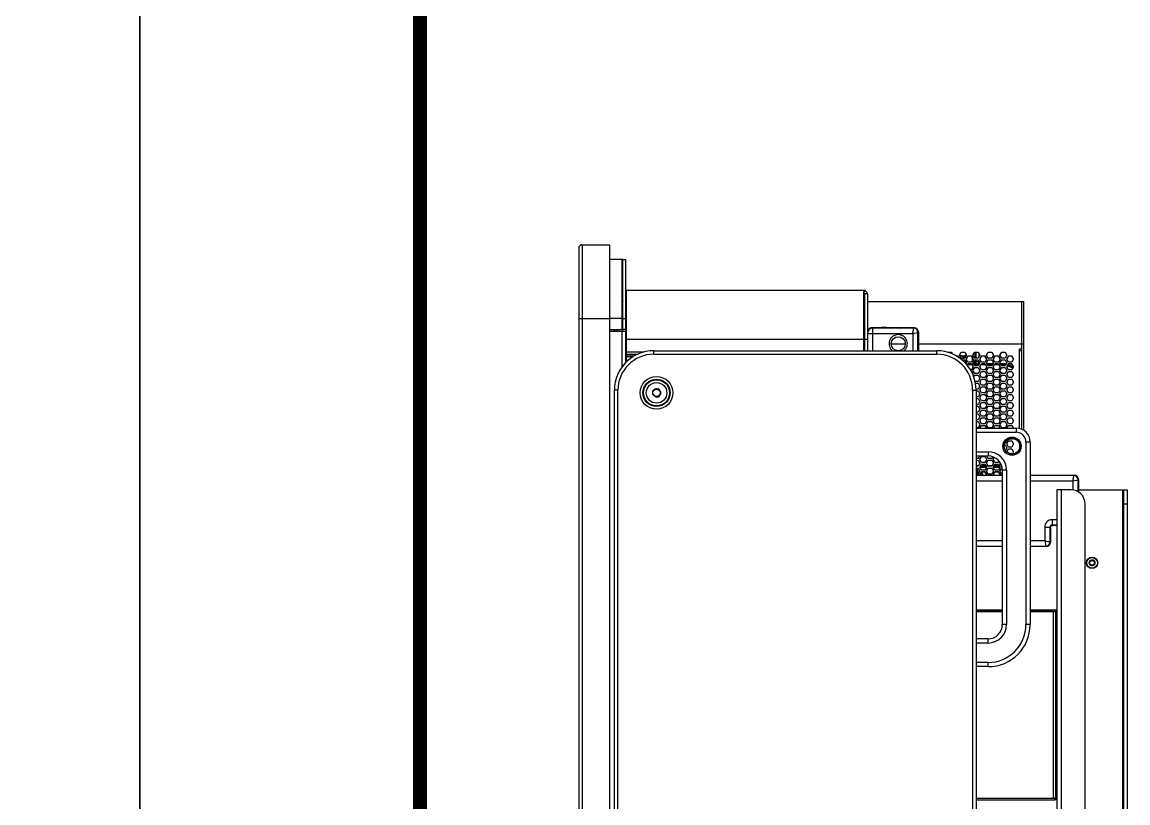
# Model space of a CAD drawing. Header units: millimetres. Extents: x 10297564 to 11610295, y -9287743 to -8409454.
# Drawn here: x 10464082 to 10479877, y -9094524 to -9083370 of the extents above; entities that cross this region are included whole.
import ezdxf

# ---------------------------------------------------------------- set-up
doc = ezdxf.new("R2010")
doc.units = ezdxf.units.MM
doc.header["$LTSCALE"] = 100
for name, color, linetype in [('-0', 7, 'Continuous'), ('BOX', 7, 'Continuous'), ('BOX_Def', 8, 'Continuous')]:
    doc.layers.add(name, color=color, linetype=linetype)
doc.layers.add('TITLE', color=7, linetype='Continuous', lineweight=0)

# ---------------------------------------------------------------- blocks, each defined once
blk = doc.blocks.new('A$C78AD5414')
at = {"layer": 'BOX', "const_width": 2}
blk.add_lwpolyline([(40, 20), (40, 574), (811, 574), (811, 20)], close=True, dxfattribs=at)
at = {"layer": 'BOX_Def'}
blk.add_lwpolyline([(0, 0), (841, 0), (841, 594), (0, 594)], close=True, dxfattribs=at)
blk = doc.blocks.new('인버터 외형도')
at = {"layer": '-0', "linetype": 'Continuous'}
for p, q in [((77206.3, 46230.9), (77206.3, 35320.4)), ((77206.3, 46230.9), (77499.8, 46230.9)), ((77499.8, 46230.9), (77499.8, 35320.4)), ((77168.7, 46193.3), (77168.7, 35358)), ((77635.2, 46072.9), (77499.8, 46072.9)), ((77635.2, 45320.5), (77635.2, 46072.9)), ((77639.7, 46020.2), (77635.2, 46020.1)), ((77639.7, 45945), (77639.7, 46020.2)), ((77642.8, 45305.4), (77642.8, 46072.9)), ((77642.8, 46072.9), (77672.9, 46072.9)), ((77672.9, 44969.1), (77672.9, 46072.9)), ((77635.2, 45944.9), (77639.7, 45945)), ((77635.2, 45895.9), (77639.7, 45895.9)), ((77639.7, 45895.9), (77639.7, 45945)), ((77642.8, 45945), (77639.7, 45945)), ((77639.7, 45895.9), (77642.8, 45895.9)), ((77639.8, 45824.5), (77639.7, 45895.9)), ((77635.2, 45824.5), (77639.8, 45824.5)), ((77639.8, 45756.9), (77635.2, 45756.9)), ((77639.8, 45690.3), (77639.8, 45824.5)), ((77680.4, 44976.3), (77680.4, 45741.8)), ((80223.7, 45741.8), (77680.4, 45741.8)), ((80223.7, 45094.7), (80223.7, 45741.8)), ((80231.2, 45741.1), (80225.2, 45711.6)), ((77639.8, 45690.3), (77635.2, 45690.4)), ((77635.2, 45626.3), (77639.7, 45626.2)), ((77639.8, 45690.3), (77639.7, 45626.2)), ((77639.7, 45607), (77639.7, 45626.2)), ((77680.4, 45689.2), (77672.9, 45689.2)), ((77680.4, 45666.6), (77672.9, 45666.6)), ((80231.2, 45704.2), (80231.2, 45094.7)), ((80261.3, 45704.2), (80231.2, 45704.2)), ((80261.3, 45704.2), (80261.3, 45094.7)), ((80261.3, 45621.5), (81916.7, 45621.5)), ((81916.7, 45109.8), (81916.7, 45621.5)), ((81916.7, 44251.8), (81916.7, 45621.5)), ((81916.7, 45621.5), (81934.7, 45621.5)), ((81934.7, 45621.5), (81934.7, 44243.1)), ((77635.2, 45606.8), (77639.7, 45606.6)), ((77635.2, 45591), (77639.7, 45591)), ((77639.7, 45591), (77639.7, 45606.6)), ((80231.2, 45493.5), (80223.7, 45493.5)), ((77168.7, 45440.9), (77499.8, 45440.9)), ((77635.2, 45440.9), (77499.8, 45440.9)), ((77642.8, 45478.5), (77635.2, 45478.5)), ((77642.8, 45448.4), (77635.2, 45448.4)), ((77642.8, 45440.9), (77672.9, 45440.9)), ((77680.4, 45478.5), (77672.9, 45478.5)), ((77680.4, 45448.4), (77672.9, 45448.4)), ((80231.2, 45448.4), (80223.7, 45448.4)), ((77499.8, 45320.5), (77635.2, 45320.5)), ((77499.8, 45305.4), (77672.9, 45305.4)), ((77541.8, 45305.4), (77552.5, 45316.1)), ((77548.5, 45305.4), (77552.5, 45309.4)), ((77552.5, 45320.5), (77552.5, 45305.4)), ((77579.2, 45320.5), (77579.2, 45305.4)), ((77635.2, 44924.7), (77635.2, 45305.4)), ((77672.9, 45320.5), (77642.8, 45320.5)), ((80231.2, 45312.9), (80223.7, 45312.9)), ((80231.2, 45267.8), (80223.7, 45267.8)), ((80321.5, 45094.7), (80321.5, 45344.6)), ((80321.5, 45344.6), (80411.8, 45344.6)), ((80758.9, 45336.5), (80321.5, 45336.5)), ((80321.5, 45280.1), (80747.6, 45280.1)), ((80464.4, 45343.7), (80464.4, 45341.8)), ((80466.4, 45341.6), (80466.2, 45341.6)), ((80747.6, 45280.1), (80804, 45291.4)), ((80747.6, 45280.1), (80747.6, 45094.7)), ((80758.9, 45336.5), (80763, 45340.6)), ((80808.2, 45295.5), (80804, 45291.3)), ((80804, 45094.7), (80804, 45291.3)), ((80808.2, 45295.5), (80808.2, 45094.7)), ((80223.7, 45215.1), (77680.4, 45215.1)), ((80231.2, 45215.1), (80223.7, 45215.1)), ((80223.7, 45210.6), (80228.2, 45210.6)), ((80228.2, 45210.6), (80228.2, 45094.7)), ((80231.2, 45207.6), (80228.2, 45210.6)), ((80261.3, 45215.1), (80231.2, 45215.1)), ((80517.1, 45170), (80667.6, 45170)), ((80808.2, 45170), (81916.7, 45170)), ((81916.7, 45170), (81934.7, 45170)), ((77672.9, 45034.5), (77756.5, 45034.5)), ((77865.3, 45080.2), (77680.4, 45080.2)), ((77791.4, 45053.6), (77680.4, 45053.6)), ((77760.5, 45036.7), (77680.4, 45036.7)), ((77972.8, 45057.1), (77972.8, 45094.7)), ((77972.8, 45094.7), (81005.1, 45094.7)), ((77972.8, 45057.1), (81005.1, 45057.1)), ((81005.1, 45057.1), (81005.1, 45094.7)), ((81121.5, 45077.7), (81122.7, 45079.7)), ((81122.7, 45079.7), (81160.1, 45079.7)), ((81160.1, 45079.7), (81171.5, 45059.8)), ((81214.6, 45038.3), (81232.3, 45038.3)), ((81232.3, 45037.6), (81215.9, 45037.6)), ((81232.3, 45038.3), (81242.3, 45020.9)), ((81241.6, 45021.4), (81232.3, 45037.6)), ((81248.5, 45047.3), (81267.2, 45079.7)), ((81267.2, 45015), (81248.5, 45047.3)), ((81267.2, 45079.7), (81304.5, 45079.7)), ((81304.5, 45079.7), (81323.2, 45047.3)), ((81323.2, 45047.3), (81304.5, 45015)), ((81320.7, 45005.9), (81339.4, 45038.3)), ((81339.4, 45037.6), (81321.1, 45005.8)), ((81339.4, 45038.3), (81376.8, 45038.3)), ((81376.8, 45037.6), (81339.4, 45037.6)), ((81376.8, 45038.3), (81395.5, 45005.9)), ((81395.1, 45005.8), (81376.8, 45037.6)), ((81384.8, 45024.4), (81384.8, 44987.5)), ((81393, 45047.3), (81411.6, 45079.7)), ((81411.6, 45015), (81393, 45047.3)), ((81411.6, 45079.7), (81449, 45079.7)), ((81414.9, 45015), (81414.9, 45079.7)), ((81419.9, 45079.7), (81419.9, 45015)), ((81427.4, 45015), (81427.4, 45079.7)), ((81449, 45079.7), (81467.7, 45047.3)), ((81467.7, 45047.3), (81449, 45015)), ((81457.5, 45064.9), (81457.5, 45029.8)), ((81465.1, 45042.8), (81465.1, 45051.9)), ((81465.2, 45005.9), (81483.9, 45038.3)), ((81483.9, 45037.6), (81465.5, 45005.8)), ((81483.9, 45038.3), (81521.2, 45038.3)), ((81521.2, 45037.6), (81483.9, 45037.6)), ((81521.2, 45038.3), (81539.9, 45005.9)), ((81539.6, 45005.8), (81521.2, 45037.6)), ((81537.4, 45047.3), (81556.1, 45079.7)), ((81556.1, 45015), (81537.4, 45047.3)), ((81556.1, 45079.7), (81593.5, 45079.7)), ((81593.5, 45079.7), (81612.2, 45047.3)), ((81612.2, 45047.3), (81593.5, 45015)), ((81609.7, 45005.9), (81628.4, 45038.3)), ((81628.4, 45037.6), (81610, 45005.8)), ((81628.4, 45038.3), (81665.7, 45038.3)), ((81665.7, 45037.6), (81628.4, 45037.6)), ((81665.7, 45038.3), (81684.4, 45005.9)), ((81684.1, 45005.8), (81665.7, 45037.6)), ((81681.9, 45047.3), (81700.6, 45079.7)), ((81700.6, 45015), (81681.9, 45047.3)), ((81700.6, 45079.7), (81738, 45079.7)), ((81738, 45079.7), (81756.6, 45047.3)), ((81756.6, 45047.3), (81738, 45015)), ((81754.1, 45005.9), (81772.8, 45038.3)), ((81772.8, 45037.6), (81754.5, 45005.8)), ((81772.8, 45038.3), (81810.2, 45038.3)), ((81810.2, 45037.6), (81772.8, 45037.6)), ((81810.2, 45038.3), (81828.9, 45005.9)), ((81828.5, 45005.8), (81810.2, 45037.6)), ((81891.1, 44261.3), (81891.1, 45109.8)), ((81916.7, 45109.8), (81891.1, 45109.8)), ((81916.7, 45094.7), (81891.1, 45094.7)), ((81304.5, 45015), (81267.2, 45015)), ((81274.5, 44996.9), (81304.5, 44996.9)), ((81304.5, 44996.9), (81323.2, 44964.6)), ((81321.5, 44967.6), (81306.2, 44967.8)), ((81323.2, 44964.6), (81317.7, 44955)), ((81339.4, 44973.6), (81320.7, 45005.9)), ((81330.7, 44940.4), (81339.4, 44955.5)), ((81384.2, 44942.7), (81332, 44942.7)), ((81376.8, 44973.6), (81339.4, 44973.6)), ((81339.4, 44955.5), (81376.8, 44955.5)), ((81376.8, 44954.8), (81339.4, 44954.8)), ((81395.5, 45005.9), (81376.8, 44973.6)), ((81376.8, 44955.5), (81395.5, 44923.2)), ((81395.5, 44923.2), (81376.8, 44890.8)), ((81393, 44964.6), (81411.6, 44996.9)), ((81411.6, 44932.2), (81393, 44964.6)), ((81393, 44881.8), (81411.6, 44914.1)), ((81396.9, 44957.8), (81398.6, 44957.8)), ((81462, 44954.8), (81398.6, 44954.8)), ((81462.7, 44956), (81399.5, 44956)), ((81455.1, 44942.7), (81405.6, 44942.7)), ((81449, 45015), (81411.6, 45015)), ((81411.6, 44996.9), (81449, 44996.9)), ((81449, 44932.2), (81411.6, 44932.2)), ((81411.6, 44914.1), (81449, 44914.1)), ((81414.9, 44960.4), (81414.9, 44996.9)), ((81419, 44957.7), (81420.1, 44957.7)), ((81419.9, 44996.9), (81419.9, 44974.3)), ((81461.4, 44974.3), (81419.9, 44974.3)), ((81421.7, 44956.9), (81421.5, 44957)), ((81422.2, 44956.7), (81421.7, 44956.9)), ((81427.4, 44974.3), (81427.4, 44996.9)), ((81449, 44996.9), (81467.7, 44964.6)), ((81467.7, 44964.6), (81449, 44932.2)), ((81449, 44914.1), (81467.7, 44881.8)), ((81457.5, 44982.1), (81457.5, 44974.3)), ((81465, 44957.6), (81465.1, 44964.5)), ((81483.9, 44973.6), (81465.2, 45005.9)), ((81465.2, 44923.2), (81483.9, 44955.5)), ((81483.9, 44890.8), (81465.2, 44923.2)), ((81528.6, 44942.7), (81476.5, 44942.7)), ((81521.2, 44973.6), (81483.9, 44973.6)), ((81483.9, 44955.5), (81521.2, 44955.5)), ((81521.2, 44954.8), (81483.9, 44954.8)), ((81539.9, 45005.9), (81521.2, 44973.6)), ((81521.2, 44955.5), (81539.9, 44923.2)), ((81539.9, 44923.2), (81521.2, 44890.8)), ((81537.4, 44964.6), (81556.1, 44996.9)), ((81556.1, 44932.2), (81537.4, 44964.6)), ((81537.4, 44881.8), (81556.1, 44914.1)), ((81607.2, 44956), (81542.4, 44956)), ((81606.5, 44954.8), (81543.1, 44954.8)), ((81599.6, 44942.7), (81550, 44942.7)), ((81593.5, 45015), (81556.1, 45015)), ((81556.1, 44996.9), (81593.5, 44996.9)), ((81593.5, 44932.2), (81556.1, 44932.2)), ((81556.1, 44914.1), (81593.5, 44914.1)), ((81593.5, 44996.9), (81612.2, 44964.6)), ((81612.2, 44964.6), (81593.5, 44932.2)), ((81593.5, 44914.1), (81612.2, 44881.8)), ((81628.4, 44973.6), (81609.7, 45005.9)), ((81609.7, 44923.2), (81628.4, 44955.5)), ((81628.4, 44890.8), (81609.7, 44923.2)), ((81673.1, 44942.7), (81621, 44942.7)), ((81665.7, 44973.6), (81628.4, 44973.6)), ((81628.4, 44955.5), (81665.7, 44955.5)), ((81665.7, 44954.8), (81628.4, 44954.8)), ((81684.4, 45005.9), (81665.7, 44973.6)), ((81665.7, 44955.5), (81684.4, 44923.2)), ((81684.4, 44923.2), (81665.7, 44890.8)), ((81681.9, 44964.6), (81700.6, 44996.9)), ((81700.6, 44932.2), (81681.9, 44964.6)), ((81681.9, 44881.8), (81700.6, 44914.1)), ((81706, 44956), (81686.9, 44956)), ((81706, 44954.8), (81687.6, 44954.8)), ((81706.2, 44942.7), (81694.5, 44942.7)), ((81738, 45015), (81700.6, 45015)), ((81700.6, 44996.9), (81738, 44996.9)), ((81738, 44932.2), (81700.6, 44932.2)), ((81700.6, 44914.1), (81738, 44914.1)), ((81738, 44996.9), (81756.6, 44964.6)), ((81756.6, 44964.6), (81738, 44932.2)), ((81738, 44914.1), (81756.6, 44881.8)), ((81772.8, 44973.6), (81754.1, 45005.9)), ((81754.1, 44923.2), (81772.8, 44955.5)), ((81772.8, 44890.8), (81754.1, 44923.2)), ((81772.8, 44954.8), (81767.3, 44945.2)), ((81810.2, 44973.6), (81772.8, 44973.6)), ((81772.8, 44955.5), (81810.2, 44955.5)), ((81810.2, 44954.8), (81772.8, 44954.8)), ((81828.9, 45005.9), (81810.2, 44973.6)), ((81810.2, 44955.5), (81828.9, 44923.2)), ((81828.5, 44923), (81810.2, 44954.8)), ((81828.9, 44923.2), (81810.2, 44890.8)), ((81376.8, 44890.8), (81365.6, 44890.8)), ((81376.8, 44872.8), (81395.5, 44840.4)), ((81411.6, 44849.4), (81393, 44881.8)), ((81395.5, 44840.4), (81393.1, 44836.2)), ((81402, 44814.7), (81411.6, 44831.4)), ((81449, 44849.4), (81411.6, 44849.4)), ((81411.6, 44831.4), (81449, 44831.4)), ((81467.7, 44881.8), (81449, 44849.4)), ((81449, 44831.4), (81467.7, 44799)), ((81467.7, 44799), (81449, 44766.7)), ((81465.2, 44840.4), (81483.9, 44872.8)), ((81483.9, 44808.1), (81465.2, 44840.4)), ((81465.2, 44757.6), (81483.9, 44790)), ((81521.2, 44890.8), (81483.9, 44890.8)), ((81483.9, 44872.8), (81521.2, 44872.8)), ((81521.2, 44808.1), (81483.9, 44808.1)), ((81483.9, 44790), (81521.2, 44790)), ((81521.2, 44872.8), (81539.9, 44840.4)), ((81539.9, 44840.4), (81521.2, 44808.1)), ((81521.2, 44790), (81539.9, 44757.6)), ((81556.1, 44849.4), (81537.4, 44881.8)), ((81537.4, 44799), (81556.1, 44831.4)), ((81556.1, 44766.7), (81537.4, 44799)), ((81593.5, 44849.4), (81556.1, 44849.4)), ((81556.1, 44831.4), (81593.5, 44831.4)), ((81612.2, 44881.8), (81593.5, 44849.4)), ((81593.5, 44831.4), (81612.2, 44799)), ((81612.2, 44799), (81593.5, 44766.7)), ((81609.7, 44840.4), (81628.4, 44872.8)), ((81628.4, 44808.1), (81609.7, 44840.4)), ((81609.7, 44757.6), (81628.4, 44790)), ((81665.7, 44890.8), (81628.4, 44890.8)), ((81628.4, 44872.8), (81665.7, 44872.8)), ((81665.7, 44808.1), (81628.4, 44808.1)), ((81628.4, 44790), (81665.7, 44790)), ((81665.7, 44872.8), (81684.4, 44840.4)), ((81684.4, 44840.4), (81665.7, 44808.1)), ((81665.7, 44790), (81684.4, 44757.6)), ((81700.6, 44849.4), (81681.9, 44881.8)), ((81681.9, 44799), (81700.6, 44831.4)), ((81700.6, 44766.7), (81681.9, 44799)), ((81738, 44849.4), (81700.6, 44849.4)), ((81700.6, 44831.4), (81738, 44831.4)), ((81756.6, 44881.8), (81738, 44849.4)), ((81738, 44831.4), (81756.6, 44799)), ((81756.6, 44799), (81738, 44766.7)), ((81754.1, 44840.4), (81772.8, 44872.8)), ((81772.8, 44808.1), (81754.1, 44840.4)), ((81754.1, 44757.6), (81772.8, 44790)), ((81810.2, 44890.8), (81772.8, 44890.8)), ((81772.8, 44872.8), (81810.2, 44872.8)), ((81810.2, 44808.1), (81772.8, 44808.1)), ((81772.8, 44790), (81810.2, 44790)), ((81810.2, 44872.8), (81828.9, 44840.4)), ((81828.9, 44840.4), (81810.2, 44808.1)), ((81810.2, 44790), (81828.9, 44757.6)), ((77551.4, 37765.9), (77551.4, 44673.4)), ((77589, 44673.4), (77551.4, 44673.4)), ((77589, 37765.9), (77589, 44673.4)), ((81388.9, 44673.4), (81388.9, 37765.9)), ((81388.9, 44673.4), (81426.5, 44673.4)), ((81449, 44766.7), (81416, 44766.7)), ((81419.1, 44748.6), (81449, 44748.6)), ((81449, 44683.9), (81425.9, 44683.9)), ((81426.5, 44673.4), (81426.5, 37765.9)), ((81426.5, 44665.8), (81449, 44665.8)), ((81449, 44748.6), (81467.7, 44716.3)), ((81467.7, 44716.3), (81449, 44683.9)), ((81449, 44665.8), (81467.7, 44633.5)), ((81483.9, 44725.3), (81465.2, 44757.6)), ((81465.2, 44674.9), (81483.9, 44707.2)), ((81483.9, 44642.5), (81465.2, 44674.9)), ((81521.2, 44725.3), (81483.9, 44725.3)), ((81483.9, 44707.2), (81521.2, 44707.2)), ((81539.9, 44757.6), (81521.2, 44725.3)), ((81521.2, 44707.2), (81539.9, 44674.9)), ((81539.9, 44674.9), (81521.2, 44642.5)), ((81537.4, 44716.3), (81556.1, 44748.6)), ((81556.1, 44683.9), (81537.4, 44716.3)), ((81537.4, 44633.5), (81556.1, 44665.8)), ((81593.5, 44766.7), (81556.1, 44766.7)), ((81556.1, 44748.6), (81593.5, 44748.6)), ((81593.5, 44683.9), (81556.1, 44683.9)), ((81556.1, 44665.8), (81593.5, 44665.8)), ((81593.5, 44748.6), (81612.2, 44716.3)), ((81612.2, 44716.3), (81593.5, 44683.9)), ((81593.5, 44665.8), (81612.2, 44633.5)), ((81628.4, 44725.3), (81609.7, 44757.6)), ((81609.7, 44674.9), (81628.4, 44707.2)), ((81628.4, 44642.5), (81609.7, 44674.9)), ((81665.7, 44725.3), (81628.4, 44725.3)), ((81628.4, 44707.2), (81665.7, 44707.2)), ((81684.4, 44757.6), (81665.7, 44725.3)), ((81665.7, 44707.2), (81684.4, 44674.9)), ((81684.4, 44674.9), (81665.7, 44642.5)), ((81681.9, 44716.3), (81700.6, 44748.6)), ((81700.6, 44683.9), (81681.9, 44716.3)), ((81681.9, 44633.5), (81700.6, 44665.8)), ((81738, 44766.7), (81700.6, 44766.7)), ((81700.6, 44748.6), (81738, 44748.6)), ((81738, 44683.9), (81700.6, 44683.9)), ((81700.6, 44665.8), (81738, 44665.8)), ((81738, 44748.6), (81756.6, 44716.3)), ((81756.6, 44716.3), (81738, 44683.9)), ((81738, 44665.8), (81756.6, 44633.5)), ((81772.8, 44725.3), (81754.1, 44757.6)), ((81754.1, 44674.9), (81772.8, 44707.2)), ((81772.8, 44642.5), (81754.1, 44674.9)), ((81810.2, 44725.3), (81772.8, 44725.3)), ((81772.8, 44707.2), (81810.2, 44707.2)), ((81828.9, 44757.6), (81810.2, 44725.3)), ((81810.2, 44707.2), (81828.9, 44674.9)), ((81828.9, 44674.9), (81810.2, 44642.5)), ((81449, 44601.1), (81426.5, 44601.1)), ((81426.5, 44583.1), (81449, 44583.1)), ((81467.7, 44633.5), (81449, 44601.1)), ((81449, 44583.1), (81467.7, 44550.7)), ((81467.7, 44550.7), (81449, 44518.4)), ((81465.2, 44592.1), (81483.9, 44624.5)), ((81483.9, 44559.7), (81465.2, 44592.1)), ((81521.2, 44642.5), (81483.9, 44642.5)), ((81483.9, 44624.5), (81521.2, 44624.5)), ((81521.2, 44559.7), (81483.9, 44559.7)), ((81521.2, 44624.5), (81539.9, 44592.1)), ((81539.9, 44592.1), (81521.2, 44559.7)), ((81556.1, 44601.1), (81537.4, 44633.5)), ((81537.4, 44550.7), (81556.1, 44583.1)), ((81556.1, 44518.4), (81537.4, 44550.7)), ((81593.5, 44601.1), (81556.1, 44601.1)), ((81556.1, 44583.1), (81593.5, 44583.1)), ((81612.2, 44633.5), (81593.5, 44601.1)), ((81593.5, 44583.1), (81612.2, 44550.7)), ((81612.2, 44550.7), (81593.5, 44518.4)), ((81609.7, 44592.1), (81628.4, 44624.5)), ((81628.4, 44559.7), (81609.7, 44592.1)), ((81665.7, 44642.5), (81628.4, 44642.5)), ((81628.4, 44624.5), (81665.7, 44624.5)), ((81665.7, 44559.7), (81628.4, 44559.7)), ((81665.7, 44624.5), (81684.4, 44592.1)), ((81684.4, 44592.1), (81665.7, 44559.7)), ((81700.6, 44601.1), (81681.9, 44633.5)), ((81681.9, 44550.7), (81700.6, 44583.1)), ((81700.6, 44518.4), (81681.9, 44550.7)), ((81738, 44601.1), (81700.6, 44601.1)), ((81700.6, 44583.1), (81738, 44583.1)), ((81756.6, 44633.5), (81738, 44601.1)), ((81738, 44583.1), (81756.6, 44550.7)), ((81756.6, 44550.7), (81738, 44518.4)), ((81754.1, 44592.1), (81772.8, 44624.5)), ((81772.8, 44559.7), (81754.1, 44592.1)), ((81810.2, 44642.5), (81772.8, 44642.5)), ((81772.8, 44624.5), (81810.2, 44624.5)), ((81810.2, 44559.7), (81772.8, 44559.7)), ((81810.2, 44624.5), (81828.9, 44592.1)), ((81828.9, 44592.1), (81810.2, 44559.7)), ((81449, 44518.4), (81426.5, 44518.4)), ((81426.5, 44500.3), (81449, 44500.3)), ((81449, 44435.6), (81426.5, 44435.6)), ((81449, 44500.3), (81467.7, 44467.9)), ((81467.7, 44467.9), (81449, 44435.6)), ((81465.2, 44509.3), (81483.9, 44541.7)), ((81483.9, 44477), (81465.2, 44509.3)), ((81465.2, 44426.6), (81483.9, 44458.9)), ((81483.9, 44394.2), (81465.2, 44426.6)), ((81483.9, 44541.7), (81521.2, 44541.7)), ((81521.2, 44477), (81483.9, 44477)), ((81483.9, 44458.9), (81521.2, 44458.9)), ((81521.2, 44541.7), (81539.9, 44509.3)), ((81539.9, 44509.3), (81521.2, 44477)), ((81521.2, 44458.9), (81539.9, 44426.6)), ((81539.9, 44426.6), (81521.2, 44394.2)), ((81537.4, 44467.9), (81556.1, 44500.3)), ((81556.1, 44435.6), (81537.4, 44467.9)), ((81593.5, 44518.4), (81556.1, 44518.4)), ((81556.1, 44500.3), (81593.5, 44500.3)), ((81593.5, 44435.6), (81556.1, 44435.6)), ((81593.5, 44500.3), (81612.2, 44467.9)), ((81612.2, 44467.9), (81593.5, 44435.6)), ((81609.7, 44509.3), (81628.4, 44541.7)), ((81628.4, 44477), (81609.7, 44509.3)), ((81609.7, 44426.6), (81628.4, 44458.9)), ((81628.4, 44394.2), (81609.7, 44426.6)), ((81628.4, 44541.7), (81665.7, 44541.7)), ((81665.7, 44477), (81628.4, 44477)), ((81628.4, 44458.9), (81665.7, 44458.9)), ((81665.7, 44541.7), (81684.4, 44509.3)), ((81684.4, 44509.3), (81665.7, 44477)), ((81665.7, 44458.9), (81684.4, 44426.6)), ((81684.4, 44426.6), (81665.7, 44394.2)), ((81681.9, 44467.9), (81700.6, 44500.3)), ((81700.6, 44435.6), (81681.9, 44467.9)), ((81738, 44518.4), (81700.6, 44518.4)), ((81700.6, 44500.3), (81738, 44500.3)), ((81738, 44435.6), (81700.6, 44435.6)), ((81738, 44500.3), (81756.6, 44467.9)), ((81756.6, 44467.9), (81738, 44435.6)), ((81754.1, 44509.3), (81772.8, 44541.7)), ((81772.8, 44477), (81754.1, 44509.3)), ((81754.1, 44426.6), (81772.8, 44458.9)), ((81772.8, 44394.2), (81754.1, 44426.6)), ((81772.8, 44541.7), (81810.2, 44541.7)), ((81810.2, 44477), (81772.8, 44477)), ((81772.8, 44458.9), (81810.2, 44458.9)), ((81810.2, 44541.7), (81828.9, 44509.3)), ((81828.9, 44509.3), (81810.2, 44477)), ((81810.2, 44458.9), (81828.9, 44426.6)), ((81828.9, 44426.6), (81810.2, 44394.2)), ((81426.5, 44417.5), (81449, 44417.5)), ((81449, 44352.8), (81426.5, 44352.8)), ((81426.5, 44334.8), (81449, 44334.8)), ((81449, 44417.5), (81467.7, 44385.2)), ((81467.7, 44385.2), (81449, 44352.8)), ((81449, 44334.8), (81467.7, 44302.4)), ((81465.2, 44343.8), (81483.9, 44376.1)), ((81483.9, 44311.4), (81465.2, 44343.8)), ((81521.2, 44394.2), (81483.9, 44394.2)), ((81483.9, 44376.1), (81521.2, 44376.1)), ((81521.2, 44311.4), (81483.9, 44311.4)), ((81521.2, 44376.1), (81539.9, 44343.8)), ((81539.9, 44343.8), (81521.2, 44311.4)), ((81537.4, 44385.2), (81556.1, 44417.5)), ((81556.1, 44352.8), (81537.4, 44385.2)), ((81537.4, 44302.4), (81556.1, 44334.8)), ((81556.1, 44417.5), (81593.5, 44417.5)), ((81593.5, 44352.8), (81556.1, 44352.8)), ((81556.1, 44334.8), (81593.5, 44334.8)), ((81593.5, 44417.5), (81612.2, 44385.2)), ((81612.2, 44385.2), (81593.5, 44352.8)), ((81593.5, 44334.8), (81612.2, 44302.4)), ((81609.7, 44343.8), (81628.4, 44376.1)), ((81628.4, 44311.4), (81609.7, 44343.8)), ((81665.7, 44394.2), (81628.4, 44394.2)), ((81628.4, 44376.1), (81665.7, 44376.1)), ((81665.7, 44311.4), (81628.4, 44311.4)), ((81665.7, 44376.1), (81684.4, 44343.8)), ((81684.4, 44343.8), (81665.7, 44311.4)), ((81681.9, 44385.2), (81700.6, 44417.5)), ((81700.6, 44352.8), (81681.9, 44385.2)), ((81681.9, 44302.4), (81700.6, 44334.8)), ((81700.6, 44417.5), (81738, 44417.5)), ((81738, 44352.8), (81700.6, 44352.8)), ((81700.6, 44334.8), (81738, 44334.8)), ((81738, 44417.5), (81756.6, 44385.2)), ((81756.6, 44385.2), (81738, 44352.8)), ((81738, 44334.8), (81756.6, 44302.4)), ((81754.1, 44343.8), (81772.8, 44376.1)), ((81772.8, 44311.4), (81754.1, 44343.8)), ((81810.2, 44394.2), (81772.8, 44394.2)), ((81772.8, 44376.1), (81810.2, 44376.1)), ((81810.2, 44311.4), (81772.8, 44311.4)), ((81810.2, 44376.1), (81828.9, 44343.8)), ((81828.9, 44343.8), (81810.2, 44311.4)), ((81449, 44270.1), (81426.5, 44270.1)), ((81426.5, 44265.8), (81856.5, 44265.8)), ((81426.5, 44220.7), (81856.5, 44220.7)), ((81467.7, 44302.4), (81449, 44270.1)), ((81468, 44265.8), (81483.9, 44293.4)), ((81483.9, 44293.4), (81521.2, 44293.4)), ((81521.2, 44293.4), (81537.1, 44265.8)), ((81556.1, 44270.1), (81537.4, 44302.4)), ((81593.5, 44270.1), (81556.1, 44270.1)), ((81612.2, 44302.4), (81593.5, 44270.1)), ((81612.5, 44265.8), (81628.4, 44293.4)), ((81628.4, 44293.4), (81665.7, 44293.4)), ((81665.7, 44293.4), (81681.6, 44265.8)), ((81700.6, 44270.1), (81681.9, 44302.4)), ((81738, 44270.1), (81700.6, 44270.1)), ((81756.6, 44302.4), (81738, 44270.1)), ((81756.9, 44265.8), (81772.8, 44293.4)), ((81772.8, 44293.4), (81810.2, 44293.4)), ((81810.2, 44293.4), (81826.1, 44265.8)), ((81856.5, 44265.8), (81856.5, 44220.7)), ((81730.9, 44086.5), (81738, 44086.5)), ((81738, 44104.5), (81736.4, 44104.5)), ((81750.4, 44126.1), (81738, 44104.5)), ((81738, 44086.5), (81756.6, 44054.1)), ((81754.1, 44095.5), (81772.8, 44127.8)), ((81772.8, 44063.1), (81754.1, 44095.5)), ((81772.8, 44127.8), (81810.2, 44127.8)), ((81810.2, 44145.9), (81777.5, 44145.9)), ((81814.7, 44153.6), (81810.2, 44145.9)), ((81810.2, 44127.8), (81828.9, 44095.5)), ((81828.9, 44095.5), (81810.2, 44063.1)), ((81891.1, 44090.4), (81891.1, 44052.4)), ((81960.6, 44116.6), (81960.6, 42160.2)), ((82005.8, 44116.6), (81960.6, 44116.6)), ((82005.8, 44116.6), (82005.8, 42160.2)), ((81426.5, 44012.4), (81555.5, 44012.4)), ((81426.5, 43967.3), (81555.5, 43967.3)), ((81465.3, 43967.3), (81449, 43939)), ((81465.2, 43929.9), (81483.9, 43962.3)), ((81483.9, 43962.3), (81521.2, 43962.3)), ((81521.2, 43962.3), (81539.9, 43929.9)), ((81556.1, 43939), (81539.8, 43967.3)), ((81555.5, 44012.4), (81555.5, 43967.3)), ((81604.5, 43958.1), (81593.5, 43939)), ((81609.7, 43929.9), (81621.8, 43950.9)), ((81756.6, 44054.1), (81741.6, 44028.1)), ((81754.1, 44012.7), (81772.8, 44045.1)), ((81810.2, 44063.1), (81772.8, 44063.1)), ((81772.8, 44045.1), (81810.2, 44045.1)), ((81810.2, 44045.1), (81828.9, 44012.7)), ((81828.9, 44012.7), (81815.3, 43989.3)), ((81449, 43939), (81426.5, 43939)), ((81426.5, 43920.9), (81449, 43920.9)), ((81452.5, 43862.2), (81426.5, 43862.2)), ((81449, 43856.2), (81426.5, 43856.2)), ((81426.5, 43838.1), (81449, 43838.1)), ((81449, 43920.9), (81467.7, 43888.6)), ((81467.7, 43888.6), (81449, 43856.2)), ((81449, 43838.1), (81467.7, 43805.8)), ((81483.9, 43897.6), (81465.2, 43929.9)), ((81465.2, 43847.2), (81483.9, 43879.5)), ((81483.9, 43814.8), (81465.2, 43847.2)), ((81466.7, 43849), (81465.5, 43847)), ((81466.3, 43849), (81538.9, 43849)), ((81466.9, 43850.2), (81538.2, 43850.2)), ((81531.2, 43862.2), (81473.9, 43862.2)), ((81521.2, 43897.6), (81483.9, 43897.6)), ((81483.9, 43879.5), (81521.2, 43879.5)), ((81539.9, 43929.9), (81521.2, 43897.6)), ((81521.2, 43879.5), (81539.9, 43847.2)), ((81539.9, 43847.2), (81521.2, 43814.8)), ((81537.4, 43888.6), (81556.1, 43920.9)), ((81556.1, 43856.2), (81537.4, 43888.6)), ((81537.4, 43805.8), (81556.1, 43838.1)), ((81539.6, 43847), (81538.4, 43849)), ((81597, 43862.2), (81552.6, 43862.2)), ((81593.5, 43939), (81556.1, 43939)), ((81556.1, 43920.9), (81593.5, 43920.9)), ((81593.5, 43856.2), (81556.1, 43856.2)), ((81556.1, 43838.1), (81593.5, 43838.1)), ((81593.5, 43920.9), (81612.2, 43888.6)), ((81612.2, 43888.6), (81593.5, 43856.2)), ((81593.5, 43838.1), (81612.2, 43805.8)), ((81628.4, 43897.6), (81609.7, 43929.9)), ((81609.7, 43847.2), (81628.4, 43879.5)), ((81628.4, 43814.8), (81609.7, 43847.2)), ((81611.2, 43849), (81610, 43847)), ((81610.7, 43849), (81683.3, 43849)), ((81611.4, 43850.2), (81682.7, 43850.2)), ((81675.7, 43862.2), (81618.4, 43862.2)), ((81665.7, 43897.6), (81628.4, 43897.6)), ((81628.4, 43879.5), (81665.7, 43879.5)), ((81672.8, 43909.8), (81665.7, 43897.6)), ((81665.7, 43879.5), (81684.4, 43847.2)), ((81684.4, 43847.2), (81665.7, 43814.8)), ((81681.9, 43888.6), (81685, 43893.9)), ((81700.6, 43856.2), (81681.9, 43888.6)), ((81681.9, 43805.8), (81700.6, 43838.1)), ((81684.1, 43847), (81682.9, 43849)), ((81699, 43862.2), (81697.1, 43862.2)), ((81701.4, 43856.2), (81700.6, 43856.2)), ((81700.6, 43838.1), (81704.2, 43838.1)), ((81449, 43773.4), (81426.5, 43773.4)), ((81426.5, 43760.5), (81707.2, 43760.5)), ((81707.2, 43756.3), (81426.5, 43756.3)), ((81449.5, 43785.5), (81442.5, 43782.8)), ((81467.7, 43805.8), (81449, 43773.4)), ((81449.5, 43785.5), (81456, 43785.5)), ((81465.2, 43764.4), (81483.9, 43796.8)), ((81467.5, 43760.5), (81465.2, 43764.4)), ((81483.9, 43796), (81465.5, 43764.2)), ((81477.4, 43785.5), (81482, 43785.5)), ((81488.9, 43788.4), (81482, 43785.5)), ((81521.2, 43814.8), (81483.9, 43814.8)), ((81483.9, 43796.8), (81521.2, 43796.8)), ((81521.2, 43796), (81483.9, 43796)), ((81488.9, 43788.4), (81485.3, 43797.5)), ((81521.2, 43796.8), (81539.9, 43764.4)), ((81539.6, 43764.2), (81521.2, 43796)), ((81556.1, 43773.4), (81537.4, 43805.8)), ((81539.9, 43764.4), (81537.7, 43760.5)), ((81593.5, 43773.4), (81556.1, 43773.4)), ((81612.2, 43805.8), (81593.5, 43773.4)), ((81609.7, 43764.4), (81628.4, 43796.8)), ((81611.9, 43760.5), (81609.7, 43764.4)), ((81628.4, 43796), (81610, 43764.2)), ((81665.7, 43814.8), (81628.4, 43814.8)), ((81628.4, 43796.8), (81665.7, 43796.8)), ((81665.7, 43796), (81628.4, 43796)), ((81665.7, 43796.8), (81684.4, 43764.4)), ((81684.1, 43764.2), (81665.7, 43796)), ((81700.6, 43773.4), (81681.9, 43805.8)), ((81684.4, 43764.4), (81682.1, 43760.5)), ((81707.2, 43773.4), (81700.6, 43773.4)), ((81707.2, 43815.6), (81707.2, 42160.2)), ((81752.3, 43815.6), (81707.2, 43815.6)), ((81752.3, 43815.6), (81752.3, 42160.2)), ((82005.8, 43760.5), (82478.6, 43760.5)), ((82474.5, 43756.3), (82005.8, 43756.3)), ((82474.5, 43756.3), (82478.6, 43760.5)), ((82523.8, 43715.4), (82519.6, 43711.2)), ((82523.8, 43715.4), (82523.8, 43581.5)), ((81426.5, 43699.9), (81707.2, 43699.9)), ((82005.8, 43699.9), (82463.2, 43699.9)), ((82292.9, 43604.9), (82292.9, 38367.8)), ((82443.4, 43604.9), (82292.9, 43604.9)), ((82338, 43604.9), (82338, 38367.8)), ((82463.2, 43699.9), (82519.6, 43711.2)), ((82463.2, 43699.9), (82463.2, 43603.5)), ((82519.6, 43583.8), (82519.6, 43711.2)), ((82523.8, 43604.9), (83045.3, 43604.9)), ((83000.2, 38367.8), (83000.2, 43604.9)), ((83007.7, 38367.8), (83007.7, 43604.9)), ((83045.3, 43604.9), (83045.3, 38367.8)), ((82593.9, 38518.3), (82593.9, 43454.4)), ((83007.7, 43454.4), (83045.3, 43454.4)), ((82241.2, 43284.1), (82241.2, 43227.7)), ((82292.9, 43284.1), (82241.2, 43284.1)), ((82162.2, 43205.1), (82162.2, 43058.4)), ((82162.2, 43205.1), (82218.6, 43205.1)), ((82218.6, 43047.1), (82218.6, 43205.1)), ((82222.8, 43201), (82218.6, 43205.1)), ((82222.8, 43201), (82222.8, 43042.9)), ((82241.2, 43227.7), (82245.3, 43223.5)), ((82241.2, 43227.7), (82292.9, 43227.7)), ((82292.9, 43223.5), (82245.3, 43223.5)), ((81707.2, 43058.4), (81426.5, 43058.4)), ((82162.2, 43058.4), (82005.8, 43058.4)), ((82162.2, 43058.4), (82173.5, 43002)), ((82218.6, 43047.1), (82222.8, 43042.9)), ((81426.5, 43002), (81707.2, 43002)), ((81707.2, 42997.8), (81426.5, 42997.8)), ((82005.8, 43002), (82173.5, 43002)), ((82177.6, 42997.8), (82005.8, 42997.8)), ((82177.6, 42997.8), (82173.5, 43002)), ((81426.5, 42319.7), (81707.2, 42319.7)), ((81707.2, 42301.6), (81426.5, 42301.6)), ((81426.5, 42301.6), (81707.2, 42301.6)), ((82005.8, 42319.7), (82270.3, 42319.7)), ((82252.3, 42301.6), (82005.8, 42301.6)), ((82005.8, 42301.6), (82270.3, 42301.6)), ((82252.3, 42301.6), (82252.3, 40300.1)), ((82270.3, 42319.7), (82270.3, 42301.6)), ((82277.8, 42294.1), (82277.8, 40307.7)), ((82292.9, 42294.1), (82277.8, 42294.1)), ((81752.3, 42160.2), (81707.2, 42160.2)), ((82005.8, 42160.2), (81960.6, 42160.2)), ((81555.5, 42008.5), (81426.5, 42008.5)), ((81555.5, 41963.3), (81426.5, 41963.3)), ((81555.5, 41963.3), (81555.5, 42008.5)), ((81555.5, 41755.1), (81426.5, 41755.1)), ((81555.5, 41709.9), (81426.5, 41709.9)), ((81555.5, 41709.9), (81555.5, 41755.1)), ((81426.5, 40300.1), (82252.3, 40300.1)), ((81426.5, 40300.1), (82270.3, 40300.1)), ((81426.5, 40282.1), (82270.3, 40282.1)), ((82270.3, 40282.1), (82270.3, 40300.1)), ((82292.9, 40307.7), (82277.8, 40307.7))]:
    blk.add_line(p, q, dxfattribs=at)
for points in [[(80480.7, 45341.1), (80477, 45341.1), (80473.8, 45341.2), (80471.1, 45341.3), (80469, 45341.4), (80467.4, 45341.5), (80466.4, 45341.6)], [(80763, 45340.6), (80526.7, 45340.6), (80519.7, 45340.7), (80512.9, 45340.7), (80506.5, 45340.7), (80500.4, 45340.8), (80494.8, 45340.8), (80489.6, 45340.9), (80484.9, 45341), (80480.7, 45341.1)], [(81474.1, 43831.7), (81472.1, 43839.5), (81470.3, 43847.4)]]:
    blk.add_lwpolyline(points, dxfattribs=at)
for centre, radius in [((80592.4, 45170), 75.2), ((78002.9, 44643.3), 175.6), ((78002.9, 44643.3), 146), ((78002.9, 44643.3), 139.9), ((78002.9, 44643.3), 110.3), ((78002.9, 44643.3), 41.4), ((78003.9, 44643.3), 39.1), ((81811.3, 44071.4), 97.8), ((81811.3, 44071.4), 82.8), ((82669.1, 42822.3), 60.2), ((82669.1, 42822.3), 57.2), ((82669.1, 42822.3), 30.9), ((82669.1, 42822.3), 24.8)]:
    blk.add_circle(centre, radius, dxfattribs=at)
for centre, radius, start, end in [((77206.3, 46193.3), 37.6, 90, 180), ((77635.2, 46035.3), 37.6, 78.73866, 90), ((77635.2, 46035.3), 7.52, 0, 90), ((77639.8, 46017.2), 3.01, 0.00259, 90.99994), ((77680.4, 45749.4), 7.52, 180, 270), ((80223.7, 45704.2), 37.6, 0, 90), ((77640.2, 45609.8), 2.6, 348.38488, 359.94755), ((77680.4, 45749.4), 37.6, 258.43355, 270), ((80223.7, 45704.2), 7.52, 0, 90), ((77501.3, 43383.5), 2227.9, 86.43841, 86.55334), ((77587.5, 45603.8), 52.3, 3.109, 3.60038), ((77639.8, 45594), 3.01, 269.5, 0), ((80321.5, 45284.4), 60.2, 91.48328, 180.00333), ((80321.4, 45276.3), 60.2, 89.96498, 179.9649), ((80321.5, 45285.6), 58.9, 89.99955, 91.51139), ((80478.6, 45554.7), 213.5, 267.46788, 267.70498), ((80481.6, 45628.9), 287.8, 267.70852, 267.99412), ((80520.2, 47473.8), 2133.1, 269.03644, 269.61407), ((80592.4, 45170), 97.8, 308.61891, 231.35755), ((80531.6, 48916.9), 3576.3, 269.58584, 270.00853), ((80758.9, 45291.3), 45.1, 0.03118, 89.98804), ((80763, 45295.5), 45.1, 0.0005, 89.9995), ((77972.8, 44673.4), 421.4, 90, 180), ((77972.8, 44673.4), 383.7, 90, 180), ((81005.1, 44673.4), 421.4, 0, 90), ((81005.1, 44673.4), 383.7, 0, 90), ((81286, 45091.7), 60.6, 230.15468, 304.14377), ((81286, 45091.7), 60.4, 230.11123, 304.18565), ((81286, 45091.7), 52.9, 227.43303, 312.22193), ((81286, 45091.7), 75.6, 256.14394, 284.51895), ((81390, 44906.2), 60.2, 56.2822, 86.34642), ((81399.5, 44966.6), 10.7, 261.08457, 269.92962), ((77871.7, 44974.4), 3548.2, 359.69259, 359.99865), ((81427.3, 44968), 12, 238.88504, 253.53116), ((77187.3, 44974.5), 4240.1, 359.74134, 359.99815), ((81706, 44760.3), 195.6, 77.35469, 90), ((81706, 44759.1), 195.6, 77.53171, 90), ((81705.6, 44753.2), 189.6, 79.89461, 89.81898), ((81706.6, 44759.6), 183.1, 78.90215, 79.84357), ((81706, 44759.1), 195.6, 52.80043, 71.95174), ((81706, 44760.3), 195.6, 52.6242, 71.7752), ((78002.9, 44643.3), 45.1, 255, 195), ((81856.5, 44116.6), 149.3, 0, 90), ((81856.5, 44116.6), 104.1, 0, 90), ((81811.3, 44071.4), 90.3, 255, 195), ((81555.5, 43815.6), 196.8, 0, 90), ((81555.5, 43815.6), 151.7, 0, 90), ((81886, 43942.3), 471.5, 192.62296, 193.17691), ((81893.5, 43944), 479.2, 193.1764, 194.32895), ((81826, 43921.6), 400, 192.32053, 193.11651), ((81766.2, 43905.9), 351.4, 193.88574, 202.68553), ((81885.1, 43936.1), 460.9, 193.19801, 197.22233), ((81766.2, 43905.9), 346.3, 200.81664, 202.71529), ((81891.6, 43937.3), 467.4, 197.13314, 198.95743), ((81766.2, 43905.9), 338.8, 200.81664, 201.94122), ((81846.3, 43925.1), 390.2, 200.1633, 200.96881), ((81766.2, 43905.9), 308.6, 202.95925, 208.79123), ((81766.2, 43905.9), 301.1, 202.95925, 209.41663), ((82474.5, 43711.2), 45.1, 0.03071, 89.98761), ((82478.6, 43715.4), 45.1, 0.0005, 89.9995), ((82443.4, 43454.4), 150.5, 0, 90), ((82241.2, 43205.1), 79, 89.99419, 180.00581), ((82241.2, 43205.2), 22.5, 89.94907, 180.06502), ((82173.5, 43047.1), 45.1, 270.03118, 359.98804), ((82177.6, 43042.9), 45.1, 270.0005, 359.9995), ((82669.1, 42822.3), 30.1, 255, 195), ((82270.3, 42294.1), 25.6, 27.78849, 90), ((82270.3, 42294.1), 7.52, 0, 90), ((81555.5, 42160.2), 450.3, 270, 0), ((81555.5, 42160.2), 405.1, 270, 0), ((81555.5, 42160.2), 196.8, 270, 0), ((81555.5, 42160.2), 151.7, 270, 0), ((82270.3, 40307.7), 7.52, 270, 0), ((82270.3, 40307.7), 25.6, 270, 332.21151)]:
    blk.add_arc(centre, radius, start, end, dxfattribs=at)
for points, knots in [([(77642.8, 45827.3), (77642.8, 45826.6), (77642.1, 45825), (77640.5, 45824.5), (77639.8, 45824.5)], [0, 0, 0, 0, 0.4906384, 1, 1, 1, 1]), ([(77642.8, 45758.4), (77642.8, 45758.2), (77642.2, 45757), (77640.7, 45756.9), (77639.8, 45756.9)], [0, 0, 0, 0, 0.1745141, 1, 1, 1, 1]), ([(77642.8, 45629), (77642.8, 45628.3), (77642, 45626.7), (77640.5, 45626.2), (77639.7, 45626.2)], [0, 0, 0, 0, 0.4861432, 1, 1, 1, 1]), ([(77642.8, 45609.3), (77642.8, 45608.6), (77642, 45607.1), (77640.5, 45606.6), (77639.7, 45606.6)], [0, 0, 0, 0, 0.4811266, 1, 1, 1, 1]), ([(77639.7, 45607), (77640.4, 45607), (77641.8, 45607.4), (77642.6, 45608.7), (77642.7, 45609.3)], [0, 0, 0, 0, 0.5035489, 1, 1, 1, 1]), ([(77639.8, 45690.3), (77640.1, 45690.3), (77641.2, 45690.4), (77642.8, 45691.1), (77642.8, 45691.8)], [0, 0, 0, 0, 0.332742, 1, 1, 1, 1]), ([(80261.3, 45276.4), (80261.3, 45276.8), (80263.4, 45277.3), (80264.6, 45277.6), (80265.7, 45277.8)], [0, 0, 0, 0, 0.2828242, 1, 1, 1, 1]), ([(80265.7, 45277.8), (80268.8, 45278.2), (80287.3, 45279.8), (80305.9, 45280.1), (80321.5, 45280.1)], [0, 0, 0, 0, 0.1632136, 1, 1, 1, 1]), ([(80411.8, 45344.6), (80415.3, 45344.6), (80427.9, 45344.6), (80440.5, 45344.5), (80449.6, 45344.3)], [0, 0, 0, 0, 0.2766306, 1, 1, 1, 1]), ([(80460.4, 45344), (80457.7, 45344.1), (80441.5, 45344.5), (80425.3, 45344.6), (80411.8, 45344.6)], [0, 0, 0, 0, 0.1638727, 1, 1, 1, 1]), ([(80449.6, 45344.3), (80453.5, 45344.2), (80459.8, 45344.1), (80467.6, 45343.7), (80469.6, 45341.5)], [0, 0, 0, 0, 0.570766, 1, 1, 1, 1]), ([(80464.4, 45343.7), (80464.4, 45344), (80462.3, 45343.6), (80461.4, 45344), (80460.4, 45344)], [0, 0, 0, 0, 0.2554833, 1, 1, 1, 1]), ([(80464.4, 45343.7), (80465, 45343.7), (80466.3, 45343.5), (80467.5, 45343.2), (80468.1, 45343)], [0, 0, 0, 0, 0.4796947, 1, 1, 1, 1]), ([(80464.4, 45341.8), (80464.4, 45341.4), (80467, 45341.9), (80468, 45341.4), (80469.2, 45341.4)], [0, 0, 0, 0, 0.2557639, 1, 1, 1, 1]), ([(80468.1, 45343), (80468.4, 45342.8), (80469.1, 45342.5), (80469.7, 45342.1), (80469.9, 45341.9)], [0, 0, 0, 0, 0.5162609, 1, 1, 1, 1]), ([(80747.6, 45280.1), (80750.4, 45293.2), (80753.1, 45310.6), (80757.8, 45329.1), (80758.2, 45335.1), (80758.9, 45336.5)], [0, 0, 0, 0, 0.6975209, 0.9174645, 1, 1, 1, 1]), ([(81399.7, 44954.8), (81399.3, 44955), (81398.1, 44955.6), (81399.2, 44956), (81399.5, 44956)], [0, 0, 0, 0, 0.6165907, 1, 1, 1, 1]), ([(81420.6, 44956.2), (81420.1, 44956.5), (81419.9, 44956.6), (81418.8, 44957.7), (81419, 44957.7)], [0, 0, 0, 0, 0.7893294, 1, 1, 1, 1]), ([(81421.6, 44957), (81421.2, 44957.2), (81420.8, 44957.4), (81420.3, 44957.7), (81420.1, 44957.7)], [0, 0, 0, 0, 0.6986771, 1, 1, 1, 1]), ([(81457.5, 44964.4), (81457.5, 44966), (81457.5, 44969.4), (81457.5, 44972.7), (81457.5, 44974.3)], [0, 0, 0, 0, 0.5001128, 1, 1, 1, 1]), ([(81457.5, 44954.1), (81457.5, 44955.8), (81457.5, 44959.2), (81457.5, 44962.7), (81457.5, 44964.4)], [0, 0, 0, 0, 0.4981973, 1, 1, 1, 1]), ([(81706, 44954.8), (81706.3, 44954.8), (81705.8, 44952.9), (81706.3, 44951.1), (81706.1, 44947), (81706.2, 44944.3), (81706.2, 44942.7)], [0, 0, 0, 0, 0.076381, 0.2931436, 0.617463, 1, 1, 1, 1]), ([(81706.1, 44955), (81706.1, 44955.3), (81706, 44955.5), (81706.1, 44956), (81706, 44956)], [0, 0, 0, 0, 0.7442319, 1, 1, 1, 1]), ([(82463.2, 43699.9), (82465.9, 43713), (82468.7, 43730.5), (82473.4, 43749), (82473.8, 43754.9), (82474.5, 43756.3)], [0, 0, 0, 0, 0.6975205, 0.9174629, 1, 1, 1, 1]), ([(82162.2, 43058.4), (82175.3, 43055.6), (82192.8, 43052.9), (82211.2, 43048.1), (82217.2, 43047.8), (82218.6, 43047.1)], [0, 0, 0, 0, 0.6975209, 0.9174645, 1, 1, 1, 1])]:
    blk.add_open_spline(points, degree=3, knots=knots, dxfattribs=at)
for points in [[(80471.5, 45341.3), (80475.7, 45341.1), (80480, 45341.1), (80484.3, 45341)], [(81401.2, 44957.2), (81400.4, 44957.5), (81399.5, 44957.9), (81398.6, 44957.8)], [(81398.6, 44957.8), (81399.8, 44957), (81401.2, 44956.2), (81402.6, 44956.2)], [(81403.7, 44956.2), (81402.9, 44956.5), (81402, 44956.9), (81401.2, 44957.2)], [(81419, 44957.7), (81420.8, 44956.6), (81423, 44956), (81425.2, 44956)], [(81420.1, 44957.7), (81421.7, 44956.8), (81423.4, 44956.2), (81425.2, 44956)], [(81760.4, 44934.6), (81781.2, 44928.1), (81801, 44917.8), (81818.2, 44904.6)], [(81429.2, 43825.4), (81432.9, 43811), (81437.2, 43796.7), (81442.5, 43782.8)], [(82222.8, 43201), (82222.8, 43204.9), (82223.9, 43208.9), (82225.8, 43212.3)], [(82225.8, 43212.3), (82227.8, 43215.6), (82230.7, 43218.6), (82234.1, 43220.5)], [(82234.1, 43220.5), (82237.4, 43222.4), (82241.5, 43223.5), (82245.3, 43223.5)]]:
    blk.add_open_spline(points, degree=3, dxfattribs=at)

msp = doc.modelspace()

# ---------------------------------------------------------------- block references
at = {"xscale": 1.333333333333333, "yscale": 1.333333333333333, "zscale": 1.333333333333333}
msp.add_blockref('인버터 외형도', (10369140.6, -9148191), dxfattribs=at)
at = {"layer": 'TITLE', "color": 4, "xscale": 99.9999999987065, "yscale": 99.9999999987065, "zscale": 99.9999999987065}
for p in [(10381664, -9123565.4), (10465764, -9123565.4)]:
    msp.add_blockref('A$C78AD5414', p, dxfattribs=at)

doc.saveas('drawing.dxf')
